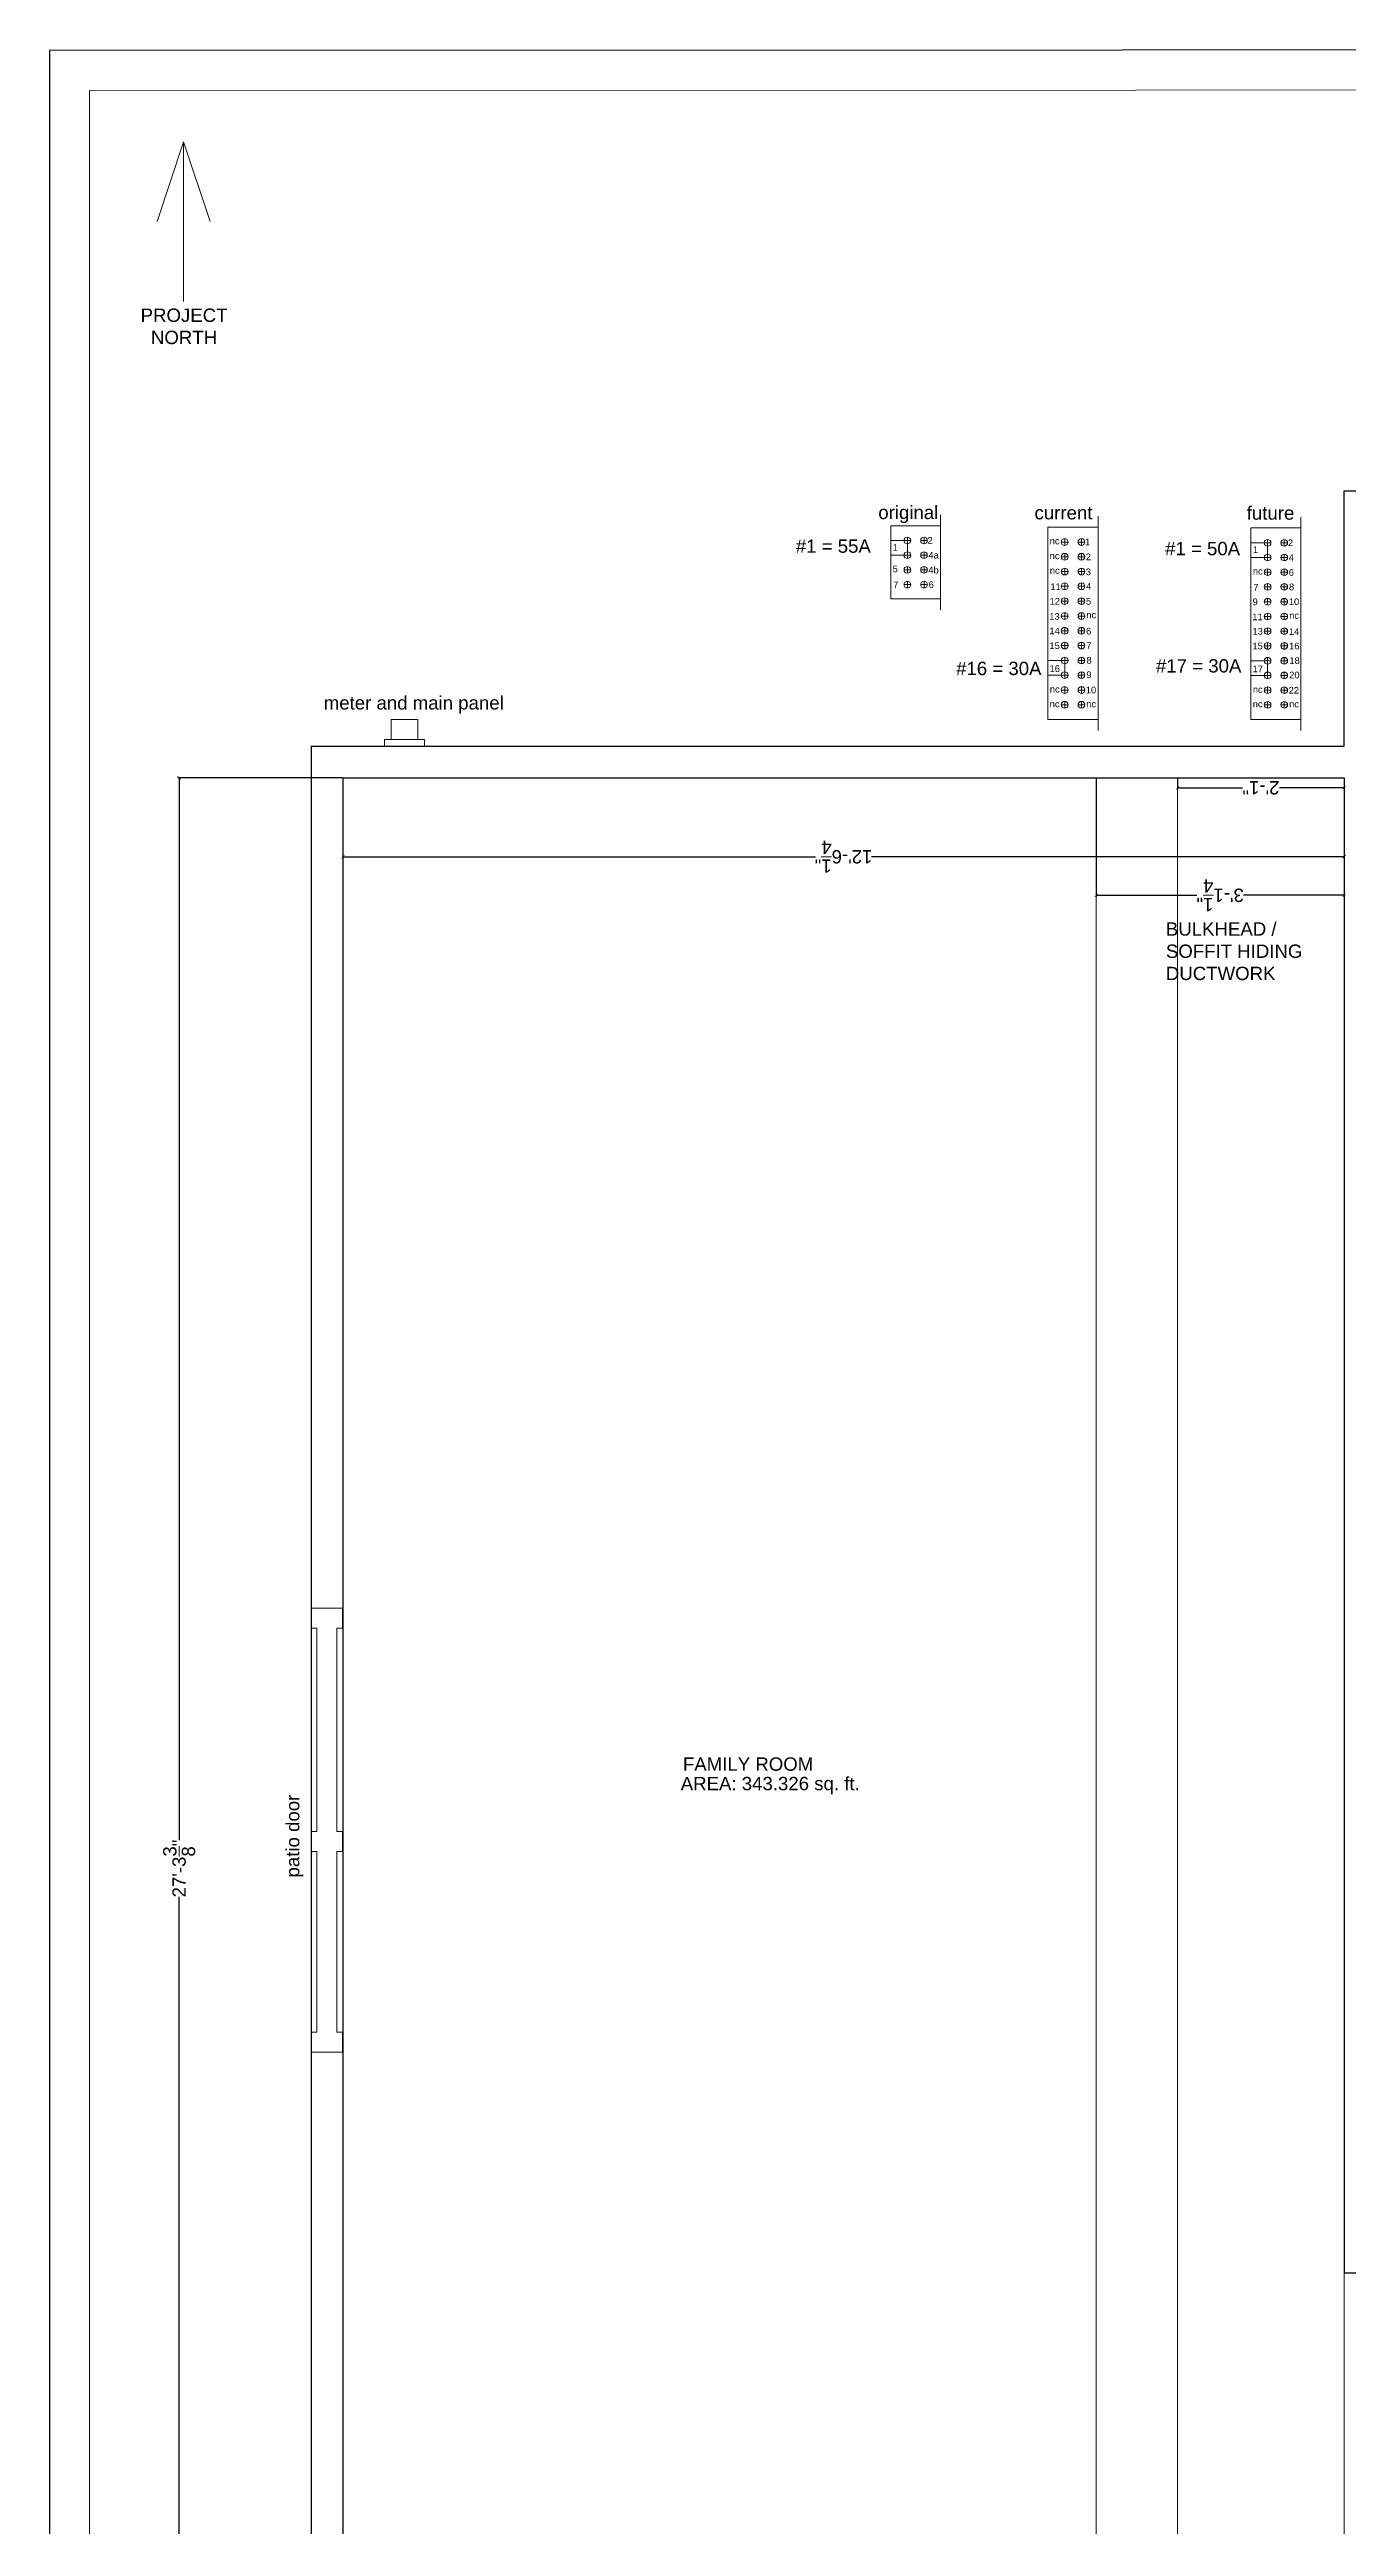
# Model space of a CAD drawing. Header units: inches. Extents: x -467 to 16, y 495 to 1144.
# Drawn here: x -467.1 to -272.2, y 771.9 to 1143.7 of the extents above; entities that cross this region are included whole.
import ezdxf

# ---------------------------------------------------------------- set-up
doc = ezdxf.new("R2010")
doc.units = ezdxf.units.IN
doc.header["$MEASUREMENT"] = 0
doc.header["$PDMODE"] = 35
doc.layers.get('0').update_dxf_attribs({"color": 1, "lineweight": 9})
doc.layers.get('Defpoints').update_dxf_attribs({"lineweight": 9})
for name, color, linetype, lineweight in [('00-page-edge', 7, 'Continuous', 9), ('A101-Dimensions', 7, 'Continuous', 9), ('A101-Floorplan-1st-floor', 7, 'Continuous', 9), ('A101-Text', 7, 'Continuous', 9)]:
    doc.layers.add(name, color=color, linetype=linetype, lineweight=lineweight)
doc.styles.add('Small', font='Arial.ttf', dxfattribs={"height": 0.125})
doc.styles.get("Standard").update_dxf_attribs({"font": 'Arial.ttf', "height": 2})
doc.dimstyles.get("Standard").update_dxf_attribs({"dimtxt": 0.18, "dimasz": 0.5, "dimexe": 0.18, "dimexo": 0.0625, "dimgap": 0.09, "dimtad": 0, "dimtoh": 1, "dimdec": 3, "dimzin": 0, "dimdsep": 46, "dimlunit": 4, "dimtxsty": 'Standard', "dimblk": 'ARCHTICK', "dimblk1": 'ARCHTICK', "dimblk2": 'ARCHTICK', "dimcen": 0.09, "dimadec": 1, "dimazin": 0, "dimtfac": 1, "dimtdec": 3, "dimtofl": 0, "dimtmove": 0, "dimatfit": 3, "dimfxl": 1, "dimtolj": 1, "dimtzin": 0, "dimarcsym": 0})

# ---------------------------------------------------------------- blocks, each defined once
blk = doc.blocks.new('L1-family-room-patio-doors')
at = {"layer": 'A101-Floorplan-1st-floor'}
for p, q in [((0, 66.63), (-4.75, 66.63)), ((-3.93, 63.63), (-4.75, 63.63)), ((-3.93, 33.13), (-3.93, 63.63)), ((-0.93, 33.13), (-0.93, 63.63)), ((0, 63.63), (-0.93, 63.63)), ((-0.07, 66.63), (-0.07, 63.63)), ((-4.75, 33.13), (-3.93, 33.13)), ((-4.75, 30.13), (-3.93, 30.13)), ((-3.93, 3), (-3.93, 30.13)), ((-0.93, 33.13), (0, 33.13)), ((-0.93, 3), (-0.93, 30.13)), ((-0.93, 30.13), (0, 30.13)), ((-0.07, 33.13), (-0.07, 30.13)), ((-4.75, 3), (-3.93, 3)), ((-4.75, 0), (0, 0)), ((-0.93, 3), (0, 3)), ((-0.07, 3), (-0.07, 0))]:
    blk.add_line(p, q, dxfattribs=at)
at = {"layer": 'A101-Floorplan-1st-floor', "lineweight": 30}
for p, q in [((-4.75, 66.63), (-4.75, 63.63)), ((-4.75, 33.13), (-4.75, 30.13)), ((-4.75, 3), (-4.75, 0))]:
    blk.add_line(p, q, dxfattribs=at)
blk = doc.blocks.new('_ArchTick')
at = {"color": 0, "linetype": 'ByBlock', "lineweight": 30, "const_width": 0.15}
blk.add_lwpolyline([(-0.5, -0.5), (0.5, 0.5)], dxfattribs=at)
blk = doc.blocks.new('*D181')
at = {"layer": 'A101-Dimensions', "color": 0, "lineweight": -2, "transparency": 16777216}
for p, q in [((-423.16, 1034.37), (-447.87, 1034.37)), ((-447.69, 1034.37), (-447.69, 874.94)), ((-447.69, 706.97), (-447.69, 866.4)), ((-423.16, 706.97), (-447.87, 706.97))]:
    blk.add_line(p, q, dxfattribs=at)
at = {"layer": 'Defpoints', "color": 0, "lineweight": 5, "transparency": 16777216}
for p in [(-423.1, 1034.37), (-447.69, 706.97), (-423.1, 706.97)]:
    blk.add_point(p, dxfattribs=at)
at = {"layer": 'A101-Dimensions', "color": 0, "lineweight": -2, "transparency": 16777216, "xscale": 0.5, "yscale": 0.5, "zscale": 0.5}
for p, rotation in [((-447.69, 1034.37), 90), ((-447.69, 706.97), 270)]:
    blk.add_blockref('_ArchTick', p, dxfattribs=dict(at, rotation=rotation))
at = {"layer": 'A101-Dimensions', "color": 0, "lineweight": 5, "transparency": 16777216, "insert": (-447.69, 870.67), "char_height": 2, "attachment_point": 5, "rotation": 90}
blk.add_mtext('\\A1;27\'-3{\\H1x;\\S3/8;}"', dxfattribs=at)
blk = doc.blocks.new('*D182')
at = {"layer": 'A101-Dimensions', "color": 0, "lineweight": -2, "transparency": 16777216}
for p, q in [((-423.1, 1034.31), (-423.1, 1022.33)), ((-272.82, 1034.31), (-272.82, 1022.33)), ((-423.1, 1022.51), (-352.15, 1022.51)), ((-272.82, 1022.51), (-343.77, 1022.51))]:
    blk.add_line(p, q, dxfattribs=at)
at = {"layer": 'Defpoints', "color": 0, "lineweight": 5, "transparency": 16777216}
for p in [(-423.1, 1034.37), (-272.82, 1034.37), (-272.82, 1022.51)]:
    blk.add_point(p, dxfattribs=at)
at = {"layer": 'A101-Dimensions', "color": 0, "lineweight": -2, "transparency": 16777216, "xscale": 0.5, "yscale": 0.5, "zscale": 0.5, "rotation": 180}
blk.add_blockref('_ArchTick', (-423.1, 1022.51), dxfattribs=at)
at = {"layer": 'A101-Dimensions', "color": 0, "lineweight": -2, "transparency": 16777216, "xscale": 0.5, "yscale": 0.5, "zscale": 0.5}
blk.add_blockref('_ArchTick', (-272.82, 1022.51), dxfattribs=at)
at = {"layer": 'A101-Dimensions', "color": 0, "lineweight": 5, "transparency": 16777216, "insert": (-347.96, 1022.51), "char_height": 2, "attachment_point": 5, "rotation": 180}
blk.add_mtext('\\A1;12\'-6{\\H1x;\\S1/4;}"', dxfattribs=at)
blk = doc.blocks.new('north-arrow')
at = {"layer": '00-page-edge', "lineweight": 5}
for points in [[(-3.99, -12), (0, 0), (4, -12)], [(0, 0), (0, -12), (0, -24)]]:
    blk.add_lwpolyline(points, dxfattribs=at)
blk = doc.blocks.new('*D498')
at = {"layer": 'A101-Floorplan-1st-floor', "color": 0, "lineweight": -2, "transparency": 16777216}
for p, q in [((-310.04, 1034.31), (-310.04, 1016.55)), ((-272.82, 1034.31), (-272.82, 1016.55)), ((-310.04, 1016.73), (-294.94, 1016.73)), ((-272.82, 1016.73), (-287.92, 1016.73))]:
    blk.add_line(p, q, dxfattribs=at)
at = {"layer": 'Defpoints', "color": 0, "lineweight": 5, "transparency": 16777216}
for p in [(-310.04, 1034.37), (-272.82, 1034.37), (-272.82, 1016.73)]:
    blk.add_point(p, dxfattribs=at)
at = {"layer": 'A101-Floorplan-1st-floor', "color": 0, "lineweight": -2, "transparency": 16777216, "xscale": 0.5, "yscale": 0.5, "zscale": 0.5, "rotation": 180}
blk.add_blockref('_ArchTick', (-310.04, 1016.73), dxfattribs=at)
at = {"layer": 'A101-Floorplan-1st-floor', "color": 0, "lineweight": -2, "transparency": 16777216, "xscale": 0.5, "yscale": 0.5, "zscale": 0.5}
blk.add_blockref('_ArchTick', (-272.82, 1016.73), dxfattribs=at)
at = {"layer": 'A101-Floorplan-1st-floor', "color": 0, "lineweight": 5, "transparency": 16777216, "insert": (-291.43, 1016.73), "char_height": 2, "attachment_point": 5, "rotation": 180}
blk.add_mtext('\\A1;3\'-1{\\H1x;\\S1/4;}"', dxfattribs=at)
blk = doc.blocks.new('*D499')
at = {"layer": 'A101-Floorplan-1st-floor', "color": 0, "lineweight": -2, "transparency": 16777216}
for p, q in [((-297.82, 1034.31), (-297.82, 1032.69)), ((-272.82, 1034.31), (-272.82, 1032.69)), ((-297.82, 1032.87), (-288.08, 1032.87)), ((-272.82, 1032.87), (-282.55, 1032.87))]:
    blk.add_line(p, q, dxfattribs=at)
at = {"layer": 'Defpoints', "color": 0, "lineweight": 5, "transparency": 16777216}
for p in [(-297.82, 1034.37), (-272.82, 1034.37), (-297.82, 1032.87)]:
    blk.add_point(p, dxfattribs=at)
at = {"layer": 'A101-Floorplan-1st-floor', "color": 0, "lineweight": -2, "transparency": 16777216, "xscale": 0.5, "yscale": 0.5, "zscale": 0.5, "rotation": 180}
blk.add_blockref('_ArchTick', (-297.82, 1032.87), dxfattribs=at)
at = {"layer": 'A101-Floorplan-1st-floor', "color": 0, "lineweight": -2, "transparency": 16777216, "xscale": 0.5, "yscale": 0.5, "zscale": 0.5}
blk.add_blockref('_ArchTick', (-272.82, 1032.87), dxfattribs=at)
at = {"layer": 'A101-Floorplan-1st-floor', "color": 0, "lineweight": 5, "transparency": 16777216, "insert": (-285.32, 1032.87), "char_height": 2, "attachment_point": 5, "rotation": 180}
blk.add_mtext('\\A1;2\'-1"', dxfattribs=at)
blk = doc.blocks.new('sub-panel-30a+50a')
at = {"layer": 'A101-Floorplan-1st-floor', "lineweight": 5}
for p, q in [((-3.75, -14.38), (-3.75, 0)), ((-3.75, 0), (0, 0)), ((0, -15.19), (0, 0.81)), ((-2.5, -1.11), (-3.75, -1.11)), ((-2.75, -1.11), (-2.25, -1.11)), ((-2.5, -1.36), (-2.5, -0.86)), ((-2.5, -2.21), (-2.5, -1.11)), ((-1.5, -1.11), (-1, -1.11)), ((-1.25, -1.36), (-1.25, -0.86)), ((-3.75, -2.21), (-2.5, -2.21)), ((-2.75, -2.21), (-2.25, -2.21)), ((-2.75, -3.32), (-2.25, -3.32)), ((-2.5, -2.46), (-2.5, -1.96)), ((-2.5, -3.57), (-2.5, -3.07)), ((-1.5, -2.21), (-1, -2.21)), ((-1.5, -3.32), (-1, -3.32)), ((-1.25, -2.46), (-1.25, -1.96)), ((-1.25, -3.57), (-1.25, -3.07)), ((-2.75, -4.42), (-2.25, -4.42)), ((-2.75, -5.53), (-2.25, -5.53)), ((-2.5, -4.67), (-2.5, -4.17)), ((-2.5, -5.78), (-2.5, -5.28)), ((-1.5, -4.42), (-1, -4.42)), ((-1.5, -5.53), (-1, -5.53)), ((-1.25, -4.67), (-1.25, -4.17)), ((-1.25, -5.78), (-1.25, -5.28)), ((-2.75, -6.64), (-2.25, -6.64)), ((-2.5, -6.89), (-2.5, -6.39)), ((-1.5, -6.64), (-1, -6.64)), ((-1.25, -6.89), (-1.25, -6.39)), ((-2.75, -7.74), (-2.25, -7.74)), ((-2.75, -8.85), (-2.25, -8.85)), ((-2.5, -7.99), (-2.5, -7.49)), ((-2.5, -9.1), (-2.5, -8.6)), ((-1.5, -7.74), (-1, -7.74)), ((-1.5, -8.85), (-1, -8.85)), ((-1.25, -7.99), (-1.25, -7.49)), ((-1.25, -9.1), (-1.25, -8.6)), ((-2.5, -9.96), (-3.75, -9.96)), ((-3.75, -9.96), (-3.75, -11.06)), ((-3.75, -11.06), (-2.5, -11.06)), ((-2.75, -9.96), (-2.25, -9.96)), ((-2.75, -11.06), (-2.25, -11.06)), ((-2.5, -10.21), (-2.5, -9.71)), ((-2.5, -11.06), (-2.5, -9.96)), ((-2.5, -11.31), (-2.5, -10.81)), ((-1.5, -9.96), (-1, -9.96)), ((-1.5, -11.06), (-1, -11.06)), ((-1.25, -10.21), (-1.25, -9.71)), ((-1.25, -11.31), (-1.25, -10.81)), ((-2.75, -12.17), (-2.25, -12.17)), ((-2.5, -12.42), (-2.5, -11.92)), ((-1.5, -12.17), (-1, -12.17)), ((-1.25, -12.42), (-1.25, -11.92)), ((-3.75, -14.38), (0, -14.38)), ((-2.75, -13.27), (-2.25, -13.27)), ((-2.5, -13.52), (-2.5, -13.02)), ((-1.5, -13.27), (-1, -13.27)), ((-1.25, -13.52), (-1.25, -13.02))]:
    blk.add_line(p, q, dxfattribs=at)
for centre in [(-2.5, -1.11), (-1.25, -1.11), (-2.5, -2.21), (-2.5, -3.32), (-1.25, -2.21), (-1.25, -3.32), (-2.5, -4.42), (-2.5, -5.53), (-1.25, -4.42), (-1.25, -5.53), (-2.5, -6.64), (-1.25, -6.64), (-2.5, -7.74), (-2.5, -8.85), (-1.25, -7.74), (-1.25, -8.85), (-2.5, -9.96), (-2.5, -11.06), (-1.25, -9.96), (-1.25, -11.06), (-2.5, -12.17), (-1.25, -12.17), (-2.5, -13.27), (-1.25, -13.27)]:
    blk.add_circle(centre, 0.25, dxfattribs=at)
at = {"layer": 'A101-Floorplan-1st-floor', "lineweight": 5, "style": 'Small'}
for s, p in [('1', (-3.6, -1.88)), ('2', (-0.98, -1.36)), ('nc', (-3.61, -3.49)), ('4', (-0.92, -2.47)), ('6', (-0.92, -3.59)), ('9', (-3.63, -5.79)), ('7', (-3.57, -4.7)), ('8', (-0.9, -4.67)), ('10', (-0.91, -5.79)), ('11', (-3.65, -6.92)), ('nc', (-0.88, -6.81)), ('13', (-3.64, -8)), ('15', (-3.64, -9.11)), ('14', (-0.9, -8.02)), ('16', (-0.89, -9.11)), ('17', (-3.63, -10.82)), ('20', (-0.88, -11.28)), ('18', (-0.87, -10.2)), ('nc', (-3.61, -12.36)), ('22', (-0.92, -12.42)), ('nc', (-3.62, -13.46)), ('nc', (-0.89, -13.46))]:
    blk.add_text(s, height=0.5, dxfattribs=at).set_placement(p)
blk = doc.blocks.new('sub-panel-30a')
at = {"layer": 'A101-Floorplan-1st-floor', "lineweight": 5}
for p, q in [((-3.75, -14.38), (-3.75, 0)), ((-3.75, 0), (0, 0)), ((0, -15.19), (0, 0.81)), ((-2.75, -1.11), (-2.25, -1.11)), ((-2.5, -1.36), (-2.5, -0.86)), ((-1.5, -1.11), (-1, -1.11)), ((-1.25, -1.36), (-1.25, -0.86)), ((-2.75, -2.21), (-2.25, -2.21)), ((-2.75, -3.32), (-2.25, -3.32)), ((-2.5, -2.46), (-2.5, -1.96)), ((-2.5, -3.57), (-2.5, -3.07)), ((-1.5, -2.21), (-1, -2.21)), ((-1.5, -3.32), (-1, -3.32)), ((-1.25, -2.46), (-1.25, -1.96)), ((-1.25, -3.57), (-1.25, -3.07)), ((-2.75, -4.42), (-2.25, -4.42)), ((-2.75, -5.53), (-2.25, -5.53)), ((-2.5, -4.67), (-2.5, -4.17)), ((-2.5, -5.78), (-2.5, -5.28)), ((-1.5, -4.42), (-1, -4.42)), ((-1.5, -5.53), (-1, -5.53)), ((-1.25, -4.67), (-1.25, -4.17)), ((-1.25, -5.78), (-1.25, -5.28)), ((-2.75, -6.64), (-2.25, -6.64)), ((-2.5, -6.89), (-2.5, -6.39)), ((-1.5, -6.64), (-1, -6.64)), ((-1.25, -6.89), (-1.25, -6.39)), ((-2.75, -7.74), (-2.25, -7.74)), ((-2.75, -8.85), (-2.25, -8.85)), ((-2.5, -7.99), (-2.5, -7.49)), ((-2.5, -9.1), (-2.5, -8.6)), ((-1.5, -7.74), (-1, -7.74)), ((-1.5, -8.85), (-1, -8.85)), ((-1.25, -7.99), (-1.25, -7.49)), ((-1.25, -9.1), (-1.25, -8.6)), ((-2.5, -9.96), (-3.75, -9.96)), ((-3.75, -9.96), (-3.75, -11.06)), ((-3.75, -11.06), (-2.5, -11.06)), ((-2.75, -9.96), (-2.25, -9.96)), ((-2.75, -11.06), (-2.25, -11.06)), ((-2.5, -10.21), (-2.5, -9.71)), ((-2.5, -11.06), (-2.5, -9.96)), ((-2.5, -11.31), (-2.5, -10.81)), ((-1.5, -9.96), (-1, -9.96)), ((-1.5, -11.06), (-1, -11.06)), ((-1.25, -10.21), (-1.25, -9.71)), ((-1.25, -11.31), (-1.25, -10.81)), ((-2.75, -12.17), (-2.25, -12.17)), ((-2.5, -12.42), (-2.5, -11.92)), ((-1.5, -12.17), (-1, -12.17)), ((-1.25, -12.42), (-1.25, -11.92)), ((-3.75, -14.38), (0, -14.38)), ((-2.75, -13.27), (-2.25, -13.27)), ((-2.5, -13.52), (-2.5, -13.02)), ((-1.5, -13.27), (-1, -13.27)), ((-1.25, -13.52), (-1.25, -13.02))]:
    blk.add_line(p, q, dxfattribs=at)
for centre in [(-2.5, -1.11), (-1.25, -1.11), (-2.5, -2.21), (-2.5, -3.32), (-1.25, -2.21), (-1.25, -3.32), (-2.5, -4.42), (-2.5, -5.53), (-1.25, -4.42), (-1.25, -5.53), (-2.5, -6.64), (-1.25, -6.64), (-2.5, -7.74), (-2.5, -8.85), (-1.25, -7.74), (-1.25, -8.85), (-2.5, -9.96), (-2.5, -11.06), (-1.25, -9.96), (-1.25, -11.06), (-2.5, -12.17), (-1.25, -12.17), (-2.5, -13.27), (-1.25, -13.27)]:
    blk.add_circle(centre, 0.25, dxfattribs=at)
at = {"layer": 'A101-Floorplan-1st-floor', "lineweight": 5, "style": 'Small'}
for s, p in [('nc', (-3.62, -1.28)), ('1', (-0.98, -1.36)), ('nc', (-3.62, -2.39)), ('nc', (-3.61, -3.49)), ('3', (-0.92, -3.59)), ('2', (-0.92, -2.47)), ('12', (-3.63, -5.79)), ('11', (-3.57, -4.7)), ('4', (-0.9, -4.67)), ('5', (-0.91, -5.79)), ('13', (-3.65, -6.92)), ('nc', (-0.88, -6.81)), ('14', (-3.64, -8)), ('15', (-3.64, -9.11)), ('6', (-0.9, -8.02)), ('7', (-0.89, -9.11)), ('16', (-3.63, -10.82)), ('9', (-0.88, -11.28)), ('8', (-0.87, -10.2)), ('nc', (-3.61, -12.36)), ('10', (-0.92, -12.42)), ('nc', (-3.62, -13.46)), ('nc', (-0.89, -13.46))]:
    blk.add_text(s, height=0.5, dxfattribs=at).set_placement(p)

msp = doc.modelspace()

# ---------------------------------------------------------------- linework, layer by layer
at = {"layer": '00-page-edge', "lineweight": -3}
msp.add_lwpolyline([(16, 1143.6614), (-467.1368, 1143.5061), (-467.1368, 495.1368), (16, 495.1368)], close=True, dxfattribs=at)
at = {"layer": '00-page-edge'}
msp.add_lwpolyline([(10, 1137.6595), (-461.1368, 1137.5081), (-461.1368, 566.0496), (10, 566.0496)], close=True, dxfattribs=at)
at = {"layer": 'A101-Floorplan-1st-floor', "lineweight": -3}
for p, q in [((-272.8181, 1039.1248), (-272.8181, 1077.4373)), ((-272.8181, 1077.4373), (-19.386, 1077.4373)), ((-427.8493, 1039.1248), (-272.8181, 1039.1248)), ((-427.8493, 1039.1248), (-427.8493, 597.3138)), ((-423.0993, 1034.3748), (-423.0993, 706.9685)), ((-423.0993, 1034.3748), (-272.8181, 1034.3748)), ((-272.8181, 1034.3748), (-272.8181, 809.9929)), ((-272.8181, 809.9929), (-129.3181, 809.9929))]:
    msp.add_line(p, q, dxfattribs=at)
at = {"layer": 'A101-Floorplan-1st-floor', "lineweight": 5}
for p, q in [((-340.8881, 1061.2011), (-340.8881, 1072.2011)), ((-340.8881, 1072.2011), (-333.3876, 1072.2011)), ((-333.3876, 1059.5761), (-333.3876, 1073.8162)), ((-338.3879, 1069.9887), (-340.8881, 1069.9887)), ((-340.8881, 1067.7762), (-338.3879, 1067.7762)), ((-338.888, 1069.9887), (-337.8879, 1069.9887)), ((-338.888, 1067.7762), (-337.8879, 1067.7762)), ((-338.3879, 1069.4886), (-338.3879, 1070.4887)), ((-338.3879, 1067.7762), (-338.3879, 1069.9887)), ((-338.3879, 1067.2762), (-338.3879, 1068.2763)), ((-336.3878, 1069.9887), (-335.3877, 1069.9887)), ((-336.3878, 1067.7762), (-335.3877, 1067.7762)), ((-335.8878, 1069.4886), (-335.8878, 1070.4887)), ((-335.8878, 1067.2762), (-335.8878, 1068.2763)), ((-338.888, 1065.5638), (-337.8879, 1065.5638)), ((-338.888, 1063.3514), (-337.8879, 1063.3514)), ((-338.3879, 1065.0638), (-338.3879, 1066.0638)), ((-338.3879, 1062.8513), (-338.3879, 1063.8514)), ((-336.3878, 1065.5638), (-335.3877, 1065.5638)), ((-336.3878, 1063.3514), (-335.3877, 1063.3514)), ((-335.8878, 1065.0638), (-335.8878, 1066.0638)), ((-335.8878, 1062.8513), (-335.8878, 1063.8514)), ((-340.8881, 1061.2011), (-333.3876, 1061.2011)), ((-415.8493, 1040.1248), (-415.8493, 1043.1248)), ((-415.8493, 1043.1248), (-411.8493, 1043.1248)), ((-411.8493, 1043.1248), (-411.8493, 1040.1248)), ((-416.8493, 1039.1248), (-416.8493, 1040.1248)), ((-416.8493, 1040.1248), (-410.8493, 1040.1248)), ((-410.8493, 1040.1248), (-410.8493, 1039.1248)), ((-272.8181, 809.9929), (-272.8181, 811.3679))]:
    msp.add_line(p, q, dxfattribs=at)
at = {"layer": 'A101-Floorplan-1st-floor', "color": 1, "lineweight": 5}
for p, q in [((-310.0423, 1034.3748), (-310.0423, 706.9685)), ((-297.8181, 1034.3748), (-297.8181, 706.9685)), ((-272.8181, 1034.3748), (-272.8181, 706.9685))]:
    msp.add_line(p, q, dxfattribs=at)
at = {"layer": 'A101-Floorplan-1st-floor', "lineweight": 5}
for centre in [(-338.3879, 1069.9887), (-338.3879, 1067.7762), (-335.8878, 1069.9887), (-335.8878, 1067.7762), (-338.3879, 1065.5638), (-338.3879, 1063.3514), (-335.8878, 1065.5638), (-335.8878, 1063.3514)]:
    msp.add_circle(centre, 0.5, dxfattribs=at)

# ---------------------------------------------------------------- block references
at = {"lineweight": 5}
for name, p, xscale, yscale, zscale in [('sub-panel-30a', (-309.7538, 1071.9813), 2.008348776021863, 2.008348776021863, 2.008348776021863), ('sub-panel-30a+50a', (-279.3089, 1071.8563), 2.00012218895135, 2.00012218895135, 2.00012218895135)]:
    msp.add_blockref(name, p, dxfattribs=dict(at, xscale=xscale, yscale=yscale, zscale=zscale))
at = {"layer": '00-page-edge', "lineweight": 5}
msp.add_blockref('north-arrow', (-447.014, 1129.8347), dxfattribs=at)
at = {"layer": 'A101-Floorplan-1st-floor', "lineweight": -3}
msp.add_blockref('L1-family-room-patio-doors', (-423.0993, 843.1197), dxfattribs=at)

# ---------------------------------------------------------------- texts
at = {"layer": '00-page-edge', "lineweight": 5, "insert": (-446.9466, 1102.1093), "char_height": 2, "attachment_point": 5}
msp.add_mtext_dynamic_manual_height_columns('PROJECT\\PNORTH', width=33.772132, gutter_width=2.5, heights=[0], dxfattribs=at)
at = {"layer": 'A101-Floorplan-1st-floor', "lineweight": 5, "style": 'Small'}
for s, height, p in [('1', 1.0001, (-340.595, 1068.4323)), ('2', 1.0001, (-335.3553, 1069.4832)), ('4a', 1.00006, (-335.2298, 1067.2687)), ('5', 1.0001, (-340.5992, 1065.2119)), ('7', 1.0001, (-340.5213, 1062.7994)), ('4b', 1.00006, (-335.2373, 1065.0304)), ('6', 1.0001, (-335.1924, 1062.853))]:
    msp.add_text(s, height=height, dxfattribs=at).set_placement(p)
at = {"layer": 'A101-Floorplan-1st-floor', "lineweight": 5}
msp.add_text('meter and main panel', height=2, dxfattribs=at).set_placement((-425.9797, 1044.6142))
msp.add_text('patio door', height=2, rotation=90, dxfattribs=at).set_placement((-429.643, 869.3271))
at = {"layer": 'A101-Floorplan-1st-floor', "lineweight": 5, "insert": (-299.5829, 1012.676), "char_height": 2, "attachment_point": 1}
msp.add_mtext_dynamic_manual_height_columns('BULKHEAD /\\PSOFFIT HIDING DUCTWORK', width=29.397438, gutter_width=20, heights=[0], dxfattribs=at)
at = {"layer": 'A101-Text', "lineweight": 5}
for s, p in [('original', (-342.7455, 1073.1959)), ('current', (-319.296, 1073.1525)), ('future', (-287.4496, 1073.1028)), ('#1 = 55A', (-355.1304, 1068.1334)), ('#1 = 50A', (-299.7042, 1067.769)), ('#17 = 30A', (-301.0688, 1050.1684)), ('#16 = 30A', (-331.0709, 1049.7801)), ('FAMILY ROOM', (-372.0693, 885.346)), ('AREA: 343.326 sq. ft.', (-372.399, 882.4243))]:
    msp.add_text(s, height=2, dxfattribs=at).set_placement(p)

# ---------------------------------------------------------------- dimensions: what is measured, and where the dimension line sits
at = {"layer": 'A101-Dimensions', "lineweight": 5}
dim = msp.add_linear_dim(base=(-447.6864, 706.9685), p1=(-423.0993, 1034.3748), p2=(-423.0993, 706.9685), angle=90, dimstyle='Standard', override={"dimscale": 1, "dimtix": 0, "dimtofl": 0, "dimtmove": 0, "dimatfit": 3}, dxfattribs=at)
dim.commit()
dim.dimension.update_dxf_attribs({"geometry": '*D181', "text_midpoint": (-447.6864, 870.6717)})
dim = msp.add_linear_dim(base=(-272.8181, 1022.5059), p1=(-423.0993, 1034.3748), p2=(-272.8181, 1034.3748), dimstyle='Standard', override={"dimscale": 1, "dimtix": 0, "dimtofl": 0, "dimtmove": 0, "dimatfit": 3}, dxfattribs=at)
dim.commit()
dim.dimension.update_dxf_attribs({"geometry": '*D182', "text_midpoint": (-347.9587, 1022.5059)})
at = {"layer": 'A101-Floorplan-1st-floor', "lineweight": 5}
dim = msp.add_linear_dim(base=(-272.8181, 1016.7342), p1=(-310.0423, 1034.3748), p2=(-272.8181, 1034.3748), dimstyle='Standard', override={"dimscale": 1, "dimtix": 0, "dimtofl": 0, "dimtmove": 0, "dimatfit": 3}, dxfattribs=at)
dim.commit()
dim.dimension.update_dxf_attribs({"geometry": '*D498', "text_midpoint": (-291.4302, 1016.7342)})
dim = msp.add_linear_dim(base=(-297.8181, 1032.8742), p1=(-272.8181, 1034.3748), p2=(-297.8181, 1034.3748), dimstyle='Standard', override={"dimscale": 1, "dimtix": 0, "dimtofl": 0, "dimtmove": 0, "dimatfit": 3}, dxfattribs=at)
dim.commit()
dim.dimension.update_dxf_attribs({"geometry": '*D499', "text_midpoint": (-285.3181, 1032.8742), "dimtype": 160})

doc.saveas('drawing.dxf')
